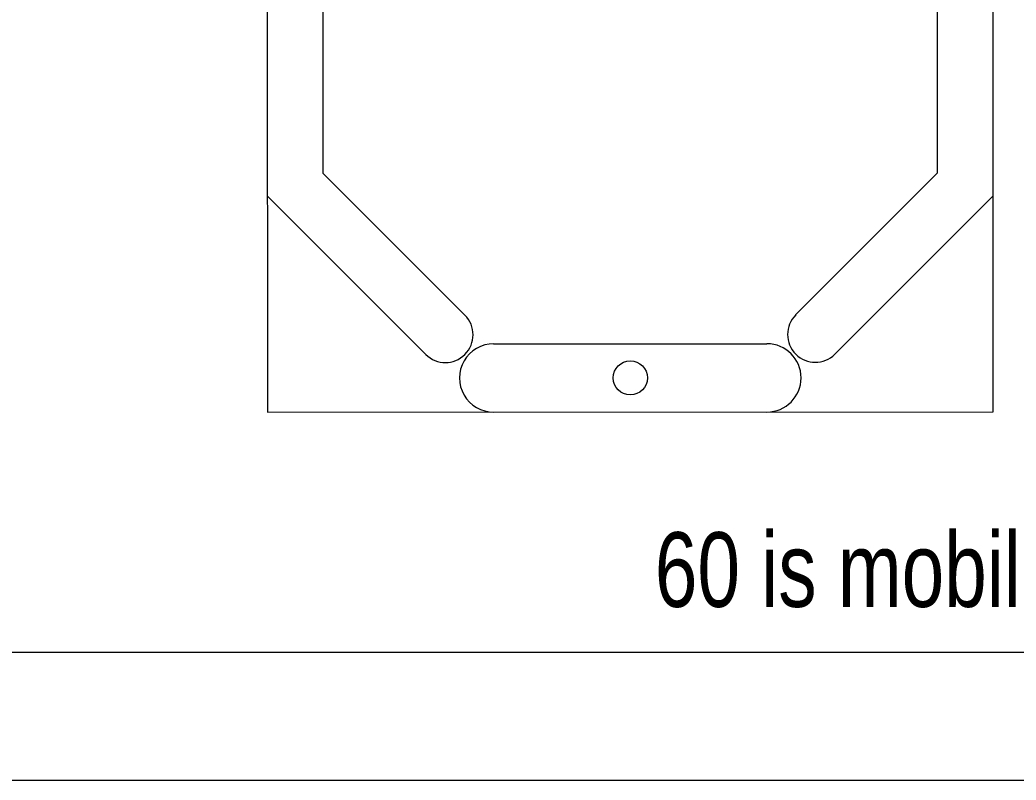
# Model space of a CAD drawing. Header units: metres. Extents: x -18745 to 220762, y -1579758 to -1356048.
# Drawn here: x 110130 to 111297, y -1460973 to -1460082 of the extents above; entities that cross this region are included whole.
import ezdxf

# ---------------------------------------------------------------- set-up
doc = ezdxf.new("R2010")
doc.units = ezdxf.units.M
doc.layers.get('0').update_dxf_attribs({"lineweight": 0})
for name, color, linetype, lineweight in [('A-100 - Copy$0$Medical Equipment and Furniture', 8, 'Continuous', 0), ('A-100 - Copy$0$Medical Equipment and Furniture1', 8, 'Continuous', 5), ('A-100 - Copy$0$Walls', 8, 'Continuous', 0)]:
    doc.layers.add(name, color=color, linetype=linetype, lineweight=lineweight)
doc.styles.add('A-100 - Copy$0$X3G_ENTITY_257CFD', font='swisscl.ttf', dxfattribs={"height": 200})

# ---------------------------------------------------------------- blocks, each defined once
blk = doc.blocks.new('*X134')
for p, q in [((5, 3), (5, 3)), ((5, 3), (5, 3)), ((5, 3), (5, 3)), ((5, 3), (5, 3)), ((5, 3), (5, 3)), ((5, 3), (5, 3)), ((5, 3), (5, 3)), ((5, 3), (5, 3)), ((5, 3), (5, 3)), ((5, 3), (5, 3)), ((5, 3), (5, 3)), ((5, 3), (5, 3)), ((5, 3), (5, 3)), ((5, 3), (5, 3)), ((5, 3), (5, 3)), ((5, 3), (5, 3)), ((5, 3), (5, 3)), ((5, 3), (5, 3)), ((5, 3), (5, 3)), ((5, 3), (5, 3)), ((5, 3), (5, 3)), ((5, 3), (5, 3)), ((5, 3), (5, 3)), ((5, 3), (5, 3)), ((5, 3), (5, 3)), ((5, 3), (5, 3)), ((5, 3), (5, 3)), ((5, 3), (5, 3)), ((5, 3), (5, 3)), ((5, 3), (5, 3)), ((5, 3), (5, 3)), ((5, 3), (5, 3)), ((5, 3), (5, 3)), ((5, 3), (5, 3)), ((5, 3), (5, 3)), ((5, 3), (5, 3)), ((5, 3), (5, 3)), ((5, 3), (5, 3)), ((5, 3), (5, 3)), ((5, 3), (5, 3)), ((5, 3), (5, 3)), ((5, 3), (5, 3)), ((5, 3), (5, 3)), ((5, 3), (5, 3)), ((5, 3), (5, 3)), ((5, 3), (5, 3)), ((5, 3), (5, 3)), ((5, 3), (5, 3)), ((5, 3), (5, 3)), ((5, 3), (5, 3)), ((5, 3), (5, 3)), ((5, 3), (5, 3)), ((5, 3), (5, 3)), ((5, 3), (5, 3)), ((5, 3), (5, 3)), ((5, 3), (5, 3)), ((5, 3), (5, 3)), ((5, 3), (5, 3)), ((5, 3), (5, 3)), ((5, 3), (5, 3)), ((5, 3), (5, 3)), ((5, 3), (5, 3)), ((5, 3), (5, 3)), ((5, 3), (5, 3)), ((5, 3), (5, 3)), ((5, 3), (5, 3)), ((6, 3), (5, 3)), ((5, 3), (5, 3)), ((6, 3), (5, 3)), ((5, 3), (5, 3)), ((6, 3), (5, 3)), ((5, 3), (5, 3)), ((6, 3), (5, 3)), ((5, 3), (5, 3)), ((5, 3), (5, 3)), ((5, 3), (5, 3)), ((5, 3), (5, 3)), ((5, 3), (5, 3)), ((5, 3), (5, 3)), ((5, 3), (5, 3)), ((5, 3), (5, 3)), ((5, 3), (5, 3)), ((5, 3), (5, 3)), ((5, 3), (5, 3)), ((5, 3), (5, 3)), ((5, 3), (5, 3)), ((5, 3), (5, 3)), ((5, 3), (5, 3)), ((5, 3), (5, 3)), ((5, 3), (5, 3)), ((5, 3), (5, 3)), ((5, 3), (5, 3)), ((5, 3), (5, 3)), ((5, 3), (5, 3)), ((5, 3), (5, 3)), ((5, 3), (5, 3)), ((6, 3), (6, 3)), ((6, 3), (6, 3)), ((6, 3), (6, 3)), ((6, 3), (6, 3)), ((6, 3), (6, 3)), ((6, 3), (6, 3)), ((6, 3), (6, 3)), ((6, 3), (6, 3)), ((6, 3), (6, 3)), ((6, 3), (6, 3)), ((6, 3), (6, 3)), ((6, 3), (6, 3)), ((6, 3), (6, 3)), ((6, 3), (6, 3)), ((6, 3), (6, 3)), ((6, 3), (6, 3)), ((6, 3), (6, 3)), ((6, 3), (6, 3)), ((6, 3), (6, 3)), ((6, 3), (6, 3)), ((6, 3), (6, 3)), ((6, 3), (6, 3)), ((6, 3), (6, 3)), ((6, 3), (6, 3)), ((6, 3), (6, 3)), ((6, 3), (6, 3)), ((6, 3), (6, 3)), ((6, 3), (6, 3)), ((6, 3), (6, 3)), ((6, 3), (6, 3)), ((6, 3), (6, 3)), ((6, 3), (6, 3)), ((6, 3), (6, 3)), ((6, 3), (6, 3)), ((6, 3), (6, 3)), ((6, 3), (6, 3)), ((6, 3), (6, 3)), ((6, 3), (6, 3)), ((6, 3), (6, 3)), ((6, 3), (6, 3)), ((6, 3), (6, 3)), ((6, 3), (6, 3)), ((6, 3), (6, 3)), ((6, 3), (6, 3)), ((6, 3), (6, 3)), ((6, 3), (6, 3)), ((6, 3), (6, 3)), ((6, 3), (6, 3)), ((6, 3), (6, 3)), ((6, 3), (6, 3)), ((6, 3), (6, 3)), ((6, 3), (6, 3)), ((6, 3), (6, 3)), ((6, 3), (6, 3)), ((6, 3), (6, 3)), ((6, 3), (6, 3)), ((6, 3), (6, 3)), ((6, 3), (6, 3)), ((6, 3), (6, 3)), ((6, 3), (6, 3)), ((6, 3), (6, 3)), ((6, 3), (6, 3)), ((6, 3), (6, 3)), ((6, 3), (6, 3)), ((6, 3), (6, 3)), ((6, 3), (6, 3)), ((6, 3), (6, 3)), ((6, 3), (6, 3)), ((6, 3), (6, 3)), ((6, 3), (6, 3)), ((6, 3), (6, 3)), ((6, 3), (6, 3)), ((6, 3), (6, 3)), ((6, 3), (6, 3)), ((6, 3), (6, 3)), ((6, 3), (6, 3)), ((6, 3), (6, 3)), ((6, 3), (6, 3)), ((6, 3), (6, 3)), ((6, 3), (6, 3)), ((6, 3), (6, 3)), ((6, 3), (6, 3)), ((6, 3), (6, 3)), ((6, 3), (6, 3)), ((6, 3), (6, 3)), ((6, 3), (6, 3)), ((6, 3), (6, 3)), ((6, 3), (6, 3)), ((6, 3), (6, 3)), ((6, 3), (6, 3)), ((6, 3), (6, 3)), ((6, 3), (6, 3)), ((6, 3), (6, 3)), ((6, 3), (6, 3)), ((6, 3), (6, 3)), ((6, 3), (6, 3)), ((6, 3), (6, 3)), ((6, 3), (6, 3)), ((6, 3), (6, 3)), ((6, 3), (6, 3)), ((6, 3), (6, 3)), ((6, 3), (6, 3)), ((6, 3), (6, 3)), ((6, 3), (6, 3)), ((6, 3), (6, 3)), ((6, 3), (6, 3)), ((6, 3), (6, 3)), ((6, 3), (6, 3)), ((6, 3), (6, 3)), ((6, 3), (6, 3)), ((6, 3), (6, 3)), ((6, 3), (6, 3)), ((6, 3), (6, 3)), ((6, 3), (6, 3)), ((6, 3), (6, 3)), ((6, 3), (6, 3)), ((6, 3), (6, 3)), ((6, 3), (6, 3)), ((6, 3), (6, 3)), ((6, 3), (6, 3)), ((6, 3), (6, 3)), ((6, 3), (6, 3)), ((6, 3), (6, 3)), ((6, 3), (6, 3)), ((6, 3), (6, 3)), ((6, 3), (6, 3)), ((6, 3), (6, 3)), ((6, 3), (6, 3)), ((6, 3), (6, 3)), ((6, 3), (6, 3)), ((6, 3), (6, 3)), ((6, 3), (6, 3)), ((6, 3), (6, 3)), ((6, 3), (6, 3)), ((6, 3), (6, 3)), ((6, 3), (6, 3)), ((6, 3), (6, 3)), ((6, 3), (6, 3)), ((6, 3), (6, 3)), ((6, 3), (6, 3)), ((6, 3), (6, 3)), ((6, 3), (6, 3)), ((6, 3), (6, 3)), ((6, 3), (6, 3)), ((6, 3), (6, 3)), ((6, 3), (6, 3)), ((6, 3), (6, 3)), ((6, 3), (6, 3)), ((6, 3), (6, 3)), ((6, 3), (6, 3)), ((6, 3), (6, 3)), ((6, 3), (6, 3)), ((6, 3), (6, 3)), ((6, 3), (6, 3)), ((6, 3), (6, 3)), ((6, 3), (6, 3)), ((6, 3), (6, 3)), ((6, 3), (6, 3)), ((6, 3), (6, 3)), ((6, 3), (6, 3)), ((6, 3), (6, 3)), ((6, 3), (6, 3)), ((6, 3), (6, 3)), ((6, 3), (6, 3)), ((6, 3), (6, 3)), ((6, 3), (6, 3)), ((6, 3), (6, 3)), ((6, 3), (6, 3)), ((6, 3), (6, 3)), ((6, 3), (6, 3)), ((6, 3), (6, 3)), ((6, 3), (6, 3)), ((6, 3), (6, 3)), ((6, 3), (6, 3)), ((6, 3), (6, 3)), ((6, 3), (6, 3)), ((6, 3), (6, 3)), ((6, 3), (6, 3)), ((6, 3), (6, 3)), ((6, 3), (6, 3)), ((6, 3), (6, 3)), ((6, 3), (6, 3)), ((6, 3), (6, 3)), ((6, 3), (6, 3)), ((6, 3), (6, 3)), ((6, 3), (6, 3)), ((6, 3), (6, 3)), ((6, 3), (6, 3)), ((6, 3), (6, 3)), ((6, 3), (6, 3)), ((6, 3), (6, 3)), ((6, 3), (6, 3)), ((6, 3), (6, 3)), ((6, 3), (6, 3)), ((6, 3), (6, 3)), ((6, 3), (6, 3)), ((6, 3), (6, 3)), ((6, 3), (6, 3)), ((6, 3), (6, 3)), ((6, 3), (6, 3)), ((6, 3), (6, 3)), ((6, 3), (6, 3)), ((6, 3), (6, 3)), ((6, 3), (6, 3)), ((6, 3), (5, 3)), ((6, 3), (5, 3)), ((6, 3), (5, 3)), ((6, 3), (5, 3)), ((6, 3), (5, 3)), ((6, 3), (6, 3)), ((6, 3), (6, 3)), ((6, 3), (6, 3)), ((6, 3), (6, 3)), ((6, 3), (6, 3)), ((6, 3), (6, 3)), ((6, 3), (6, 3)), ((6, 3), (6, 3)), ((6, 3), (6, 3)), ((6, 3), (6, 3)), ((6, 3), (6, 3)), ((6, 3), (6, 3)), ((6, 3), (6, 3)), ((6, 3), (6, 3)), ((6, 3), (6, 3)), ((6, 3), (6, 3)), ((6, 3), (6, 3)), ((6, 3), (6, 3)), ((6, 3), (6, 3)), ((6, 3), (6, 3)), ((6, 3), (6, 3)), ((6, 3), (6, 3)), ((6, 3), (6, 3)), ((6, 3), (6, 3)), ((6, 3), (6, 3)), ((6, 3), (6, 3)), ((6, 3), (6, 3)), ((6, 3), (6, 3)), ((6, 3), (6, 3)), ((6, 3), (6, 3)), ((6, 3), (6, 3)), ((6, 3), (6, 3)), ((6, 3), (6, 3)), ((6, 3), (6, 3)), ((6, 3), (6, 3)), ((6, 3), (6, 3)), ((6, 3), (6, 3)), ((6, 3), (6, 3)), ((6, 3), (6, 3)), ((6, 3), (6, 3)), ((6, 3), (6, 3)), ((6, 3), (6, 3)), ((6, 3), (6, 3)), ((6, 3), (6, 3)), ((6, 3), (6, 3)), ((6, 3), (6, 3)), ((6, 3), (6, 3)), ((6, 3), (6, 3)), ((6, 3), (6, 3)), ((6, 3), (6, 3)), ((6, 3), (6, 3)), ((6, 3), (6, 3)), ((6, 3), (6, 3)), ((6, 3), (6, 3)), ((6, 3), (6, 3)), ((6, 3), (6, 3)), ((6, 3), (6, 3)), ((6, 3), (6, 3)), ((6, 3), (6, 3)), ((6, 3), (6, 3)), ((6, 3), (6, 3)), ((6, 3), (6, 3)), ((6, 3), (6, 3)), ((6, 3), (6, 3)), ((6, 3), (6, 3)), ((6, 3), (6, 3)), ((6, 3), (6, 3)), ((6, 3), (6, 3)), ((6, 3), (6, 3)), ((6, 3), (6, 3)), ((6, 3), (6, 3)), ((6, 3), (6, 3)), ((6, 3), (6, 3)), ((6, 3), (6, 3)), ((6, 3), (6, 3)), ((6, 3), (6, 3)), ((6, 3), (6, 3)), ((6, 3), (6, 3)), ((6, 3), (6, 3)), ((6, 3), (6, 3)), ((6, 3), (6, 3)), ((6, 3), (6, 3)), ((6, 3), (6, 3)), ((6, 3), (6, 3)), ((6, 3), (6, 3)), ((6, 3), (6, 3)), ((6, 3), (6, 3)), ((6, 3), (6, 3)), ((6, 3), (6, 3)), ((6, 3), (6, 3)), ((6, 3), (6, 3)), ((6, 3), (6, 3)), ((6, 3), (6, 3)), ((6, 3), (6, 3)), ((6, 3), (6, 3)), ((6, 3), (6, 3)), ((6, 3), (6, 3)), ((6, 3), (6, 3)), ((6, 3), (6, 3)), ((6, 3), (6, 3)), ((6, 3), (6, 3)), ((6, 3), (6, 3)), ((6, 3), (6, 3)), ((6, 3), (6, 3)), ((6, 3), (6, 3)), ((6, 3), (6, 3)), ((6, 3), (6, 3)), ((6, 3), (6, 3)), ((6, 3), (6, 3)), ((6, 3), (6, 3)), ((6, 3), (6, 3)), ((6, 3), (6, 3)), ((6, 3), (6, 3)), ((6, 3), (6, 3)), ((6, 3), (6, 3)), ((6, 3), (6, 3)), ((6, 3), (6, 3)), ((6, 3), (6, 3)), ((6, 3), (6, 3)), ((6, 3), (6, 3)), ((6, 3), (6, 3)), ((6, 3), (6, 3)), ((6, 3), (6, 3)), ((6, 3), (6, 3)), ((6, 3), (6, 3)), ((6, 3), (6, 3)), ((6, 3), (6, 3)), ((6, 3), (6, 3)), ((6, 3), (6, 3)), ((6, 3), (6, 3)), ((6, 3), (6, 3)), ((6, 3), (6, 3)), ((6, 3), (6, 3)), ((6, 3), (6, 3)), ((6, 3), (6, 3)), ((6, 3), (6, 3)), ((6, 3), (6, 3)), ((6, 3), (6, 3)), ((6, 3), (6, 3)), ((6, 3), (6, 3)), ((6, 3), (6, 3)), ((6, 3), (6, 3)), ((6, 3), (6, 3)), ((6, 3), (6, 3)), ((6, 3), (6, 3)), ((6, 3), (6, 3)), ((6, 3), (6, 3)), ((6, 3), (6, 3)), ((6, 3), (6, 3)), ((6, 3), (6, 3)), ((6, 3), (6, 3)), ((6, 3), (6, 3)), ((6, 3), (6, 3)), ((6, 3), (6, 3)), ((6, 3), (6, 3)), ((6, 3), (6, 3)), ((6, 3), (6, 3)), ((6, 3), (6, 3)), ((6, 3), (6, 3)), ((6, 3), (6, 3)), ((6, 3), (6, 3)), ((6, 3), (6, 3)), ((6, 3), (6, 3)), ((6, 3), (6, 3)), ((6, 3), (6, 3)), ((6, 3), (6, 3)), ((6, 3), (6, 3)), ((6, 3), (6, 3)), ((6, 3), (6, 3)), ((6, 3), (6, 3)), ((6, 3), (6, 3)), ((6, 3), (6, 3)), ((6, 3), (6, 3)), ((6, 3), (6, 3)), ((6, 3), (6, 3)), ((6, 3), (6, 3)), ((6, 3), (6, 3)), ((6, 3), (6, 3)), ((6, 3), (6, 3)), ((6, 3), (6, 3)), ((6, 3), (6, 3)), ((6, 3), (6, 3)), ((6, 3), (6, 3)), ((6, 3), (6, 3)), ((6, 3), (6, 3)), ((6, 3), (6, 3)), ((6, 3), (6, 3)), ((6, 3), (6, 3)), ((6, 3), (6, 3)), ((6, 3), (6, 3)), ((6, 3), (6, 3)), ((6, 3), (6, 3)), ((6, 3), (6, 3)), ((6, 3), (6, 3)), ((6, 3), (6, 3)), ((6, 3), (6, 3)), ((6, 3), (6, 3)), ((6, 3), (6, 3)), ((6, 3), (6, 3)), ((6, 3), (6, 3)), ((6, 3), (6, 3)), ((6, 3), (6, 3)), ((6, 3), (6, 3)), ((6, 3), (6, 3)), ((6, 3), (6, 3)), ((6, 3), (6, 3)), ((6, 3), (6, 3)), ((6, 3), (6, 3)), ((6, 3), (6, 3)), ((6, 3), (6, 3)), ((6, 3), (6, 3)), ((6, 3), (6, 3)), ((6, 3), (6, 3)), ((6, 3), (6, 3)), ((6, 3), (6, 3)), ((6, 3), (6, 3)), ((6, 3), (6, 3)), ((6, 3), (6, 3)), ((6, 3), (6, 3)), ((6, 3), (6, 3)), ((6, 3), (6, 3)), ((6, 3), (6, 3)), ((6, 3), (6, 3)), ((6, 3), (6, 3)), ((6, 3), (6, 3)), ((6, 3), (6, 3)), ((6, 3), (6, 3)), ((6, 3), (6, 3)), ((6, 3), (6, 3)), ((6, 3), (6, 3)), ((6, 3), (6, 3)), ((6, 3), (6, 3)), ((6, 3), (6, 3)), ((6, 3), (6, 3)), ((6, 3), (6, 3)), ((6, 3), (6, 3)), ((6, 3), (6, 3)), ((6, 3), (6, 3)), ((6, 3), (6, 3)), ((6, 3), (6, 3)), ((6, 3), (6, 3)), ((6, 3), (6, 3)), ((6, 3), (6, 3)), ((6, 3), (6, 3)), ((6, 3), (6, 3)), ((6, 3), (6, 3)), ((6, 3), (6, 3)), ((6, 3), (6, 3)), ((6, 3), (6, 3)), ((6, 3), (6, 3)), ((6, 3), (6, 3)), ((6, 3), (6, 3)), ((6, 3), (6, 3)), ((6, 3), (6, 3)), ((6, 3), (6, 3)), ((6, 3), (6, 3)), ((6, 3), (6, 3)), ((6, 3), (6, 3)), ((6, 3), (6, 3)), ((6, 3), (6, 3)), ((6, 3), (6, 3)), ((6, 3), (6, 3)), ((6, 3), (6, 3)), ((6, 3), (6, 3)), ((6, 3), (6, 3)), ((6, 3), (6, 3)), ((6, 3), (6, 3)), ((6, 3), (6, 3)), ((6, 3), (6, 3)), ((6, 3), (6, 3)), ((6, 3), (6, 3)), ((6, 3), (6, 3)), ((6, 3), (6, 3)), ((6, 3), (6, 3)), ((6, 3), (6, 3)), ((6, 3), (6, 3)), ((6, 3), (6, 3)), ((6, 3), (6, 3)), ((6, 3), (6, 3)), ((6, 3), (6, 3)), ((6, 3), (6, 3)), ((6, 3), (6, 3)), ((6, 3), (6, 3)), ((6, 3), (6, 3)), ((6, 3), (6, 3)), ((6, 3), (6, 3)), ((6, 3), (6, 3)), ((6, 3), (6, 3)), ((6, 3), (6, 3)), ((6, 3), (6, 3)), ((6, 3), (6, 3)), ((6, 3), (6, 3)), ((6, 3), (6, 3)), ((6, 3), (6, 3)), ((6, 3), (6, 3)), ((6, 3), (6, 3)), ((6, 3), (6, 3)), ((6, 3), (6, 3)), ((6, 3), (6, 3)), ((6, 3), (6, 3)), ((6, 3), (6, 3)), ((6, 3), (6, 3)), ((6, 3), (6, 3)), ((6, 3), (6, 3)), ((6, 3), (6, 3)), ((6, 3), (6, 3)), ((6, 3), (6, 3)), ((6, 3), (6, 3)), ((6, 3), (6, 3)), ((6, 3), (6, 3)), ((6, 3), (6, 3)), ((6, 3), (6, 3)), ((6, 3), (6, 3)), ((6, 3), (6, 3)), ((6, 3), (6, 3)), ((6, 3), (6, 3)), ((6, 3), (6, 3))]:
    blk.add_line(p, q)
blk = doc.blocks.new('*X135')
for p, q in [((13, 1), (13, 1)), ((13, 1), (13, 1)), ((13, 1), (13, 1)), ((13, 1), (13, 1)), ((13, 1), (13, 1)), ((13, 1), (13, 1)), ((13, 1), (13, 1)), ((13, 1), (13, 1)), ((13, 1), (13, 1)), ((13, 1), (13, 1)), ((13, 1), (13, 1)), ((13, 1), (13, 1)), ((13, 1), (13, 1)), ((13, 1), (13, 1)), ((13, 1), (13, 1)), ((13, 1), (14, 1)), ((13, 1), (14, 1)), ((13, 1), (14, 1)), ((13, 1), (13, 1)), ((13, 1), (13, 1)), ((13, 1), (13, 1)), ((13, 1), (13, 1)), ((13, 1), (13, 1)), ((13, 1), (13, 1)), ((13, 1), (13, 1)), ((13, 1), (13, 1)), ((13, 1), (13, 1)), ((13, 1), (13, 1)), ((13, 1), (13, 1)), ((13, 1), (13, 1)), ((13, 1), (13, 1)), ((13, 1), (13, 1)), ((13, 1), (13, 1)), ((13, 1), (13, 1)), ((13, 1), (13, 1)), ((13, 1), (13, 1)), ((13, 1), (13, 1)), ((13, 1), (13, 1)), ((13, 1), (13, 1)), ((13, 1), (13, 1)), ((13, 1), (13, 1)), ((13, 1), (13, 1)), ((13, 1), (13, 1)), ((13, 1), (13, 1)), ((13, 1), (13, 1)), ((13, 1), (13, 1)), ((13, 1), (13, 1)), ((13, 1), (13, 1)), ((13, 1), (13, 1)), ((13, 1), (13, 1)), ((13, 1), (13, 1)), ((13, 1), (13, 1)), ((13, 1), (13, 1)), ((13, 1), (13, 1)), ((13, 1), (13, 1)), ((13, 1), (13, 1)), ((13, 1), (13, 1)), ((13, 1), (13, 1)), ((13, 1), (13, 1)), ((13, 1), (13, 1)), ((13, 1), (13, 1)), ((13, 1), (13, 1)), ((13, 1), (13, 1)), ((13, 1), (13, 1)), ((13, 1), (13, 1)), ((13, 1), (13, 1)), ((13, 1), (13, 1)), ((13, 1), (13, 1)), ((13, 1), (13, 1)), ((13, 1), (13, 1)), ((13, 1), (13, 1)), ((13, 1), (13, 1)), ((13, 1), (13, 1)), ((13, 1), (13, 1)), ((13, 1), (13, 1)), ((13, 1), (13, 1)), ((13, 1), (13, 1)), ((13, 1), (13, 1)), ((13, 1), (13, 1)), ((13, 1), (13, 1)), ((13, 1), (13, 1)), ((13, 1), (13, 1)), ((13, 1), (13, 1)), ((13, 1), (13, 1)), ((13, 1), (13, 1)), ((13, 1), (13, 1)), ((13, 1), (13, 1)), ((13, 1), (13, 1)), ((13, 1), (13, 1)), ((13, 1), (13, 1)), ((13, 1), (13, 1)), ((13, 1), (13, 1)), ((13, 1), (13, 1)), ((13, 1), (13, 1)), ((13, 1), (13, 1)), ((13, 1), (13, 1)), ((13, 1), (13, 1)), ((13, 1), (13, 1)), ((13, 1), (13, 1)), ((13, 1), (13, 1)), ((13, 1), (13, 1)), ((13, 1), (13, 1)), ((13, 1), (13, 1)), ((13, 1), (13, 1)), ((13, 1), (13, 1)), ((13, 1), (13, 1)), ((13, 1), (13, 1)), ((13, 1), (13, 1)), ((13, 1), (13, 1)), ((13, 1), (13, 1)), ((13, 1), (13, 1)), ((13, 1), (13, 1)), ((13, 1), (13, 1)), ((13, 1), (13, 1)), ((13, 1), (13, 1)), ((13, 1), (13, 1)), ((13, 1), (13, 1)), ((13, 1), (13, 1)), ((13, 1), (13, 1)), ((13, 1), (13, 1)), ((13, 1), (13, 1)), ((13, 1), (13, 1)), ((13, 1), (13, 1)), ((13, 1), (14, 1)), ((13, 0), (13, 0)), ((13, 0), (13, 0)), ((13, 0), (13, 0)), ((13, 0), (13, 0)), ((13, 0), (13, 0)), ((13, 0), (13, 0)), ((13, 0), (13, 0)), ((13, 0), (13, 0)), ((13, 0), (13, 0)), ((13, 0), (13, 0)), ((13, 0), (13, 0)), ((13, 0), (13, 0)), ((13, 0), (13, 0)), ((13, 0), (13, 0)), ((13, 0), (13, 0)), ((13, 0), (13, 0)), ((13, 0), (13, 0)), ((13, 0), (13, 0)), ((13, 0), (13, 0)), ((13, 0), (13, 0)), ((13, 0), (13, 0)), ((13, 0), (13, 0)), ((13, 0), (13, 0)), ((13, 0), (13, 0)), ((13, 0), (13, 0)), ((13, 0), (13, 0)), ((13, 0), (13, 0)), ((13, 0), (13, 0)), ((13, 0), (13, 0)), ((13, 0), (13, 0)), ((13, 0), (13, 0)), ((13, 0), (13, 0)), ((13, 0), (13, 0)), ((13, 0), (13, 0)), ((13, 0), (13, 0)), ((13, 0), (13, 0)), ((13, 0), (13, 0)), ((13, 0), (13, 0)), ((13, 0), (13, 0)), ((13, 0), (13, 0)), ((13, 0), (13, 0)), ((13, 0), (13, 0)), ((13, 0), (13, 0)), ((13, 0), (13, 0)), ((13, 0), (13, 0)), ((13, 0), (13, 0)), ((13, 0), (13, 0)), ((13, 0), (13, 0)), ((13, 0), (14, 0)), ((13, 0), (14, 0)), ((13, 0), (13, 0)), ((13, 0), (14, 0)), ((14, 1), (14, 1)), ((14, 1), (14, 1)), ((14, 1), (14, 1)), ((14, 1), (14, 1)), ((14, 1), (14, 1)), ((14, 1), (14, 1)), ((14, 1), (14, 1)), ((14, 1), (14, 1)), ((14, 1), (14, 1)), ((14, 1), (14, 1)), ((14, 1), (14, 1)), ((14, 1), (14, 1)), ((14, 1), (14, 1)), ((14, 1), (14, 1)), ((14, 1), (14, 1)), ((14, 1), (14, 1)), ((14, 1), (14, 1)), ((14, 1), (14, 1)), ((14, 1), (14, 1)), ((14, 1), (14, 1)), ((14, 1), (14, 1)), ((14, 1), (14, 1)), ((14, 1), (14, 1)), ((14, 1), (14, 1)), ((14, 1), (14, 1)), ((14, 1), (14, 1)), ((14, 1), (14, 1)), ((14, 1), (14, 1)), ((14, 1), (14, 1)), ((14, 1), (14, 1)), ((14, 1), (14, 1)), ((14, 1), (14, 1)), ((14, 1), (14, 1)), ((14, 1), (14, 1)), ((14, 1), (14, 1)), ((14, 1), (14, 1)), ((14, 1), (14, 1)), ((14, 1), (14, 1)), ((14, 1), (14, 1)), ((14, 1), (14, 1)), ((14, 1), (14, 1)), ((14, 1), (14, 1)), ((14, 1), (14, 1)), ((14, 1), (14, 1)), ((14, 1), (14, 1)), ((14, 1), (14, 1)), ((14, 1), (14, 1)), ((14, 1), (14, 1)), ((14, 1), (14, 1)), ((14, 1), (14, 1)), ((14, 1), (14, 1)), ((14, 1), (14, 1)), ((14, 1), (14, 1)), ((14, 1), (14, 1)), ((14, 1), (14, 1)), ((14, 1), (14, 1)), ((14, 1), (14, 1)), ((14, 1), (14, 1)), ((14, 1), (14, 1)), ((14, 1), (14, 1)), ((14, 1), (14, 1)), ((14, 1), (14, 1)), ((14, 1), (14, 1)), ((14, 1), (14, 1)), ((14, 1), (14, 1)), ((14, 1), (14, 1)), ((14, 1), (14, 1)), ((14, 1), (14, 1)), ((14, 1), (14, 1)), ((14, 1), (14, 1)), ((14, 1), (14, 1)), ((14, 1), (14, 1)), ((14, 1), (14, 1)), ((14, 1), (14, 1)), ((14, 1), (14, 1)), ((14, 1), (14, 1)), ((14, 1), (14, 1)), ((14, 1), (14, 1)), ((14, 1), (14, 1)), ((14, 1), (14, 1)), ((14, 1), (14, 1)), ((14, 1), (14, 1)), ((14, 1), (14, 1)), ((14, 1), (14, 1)), ((14, 1), (14, 1)), ((14, 1), (14, 1)), ((14, 1), (14, 1)), ((14, 1), (14, 1)), ((14, 1), (14, 1)), ((14, 1), (14, 1)), ((14, 1), (14, 1)), ((14, 1), (14, 1)), ((14, 1), (14, 1)), ((14, 1), (14, 1)), ((14, 0), (14, 0)), ((14, 0), (14, 0)), ((14, 0), (14, 0)), ((14, 0), (14, 0)), ((14, 0), (14, 0)), ((14, 0), (14, 0)), ((14, 0), (14, 0)), ((14, 0), (14, 0)), ((14, 0), (14, 0)), ((14, 0), (14, 0)), ((14, 0), (14, 0)), ((14, 0), (14, 0)), ((14, 0), (14, 0)), ((14, 0), (14, 0)), ((14, 0), (14, 0)), ((14, 0), (14, 0)), ((14, 0), (14, 0)), ((14, 0), (14, 0)), ((14, 0), (14, 0)), ((14, 0), (14, 0)), ((14, 0), (14, 0)), ((14, 0), (14, 0)), ((14, 0), (14, 0)), ((14, 0), (14, 0)), ((14, 0), (14, 0)), ((14, 0), (14, 0)), ((14, 0), (14, 0)), ((14, 0), (14, 0)), ((14, 0), (14, 0)), ((14, 0), (14, 0)), ((14, 0), (14, 0)), ((14, 0), (14, 0)), ((14, 0), (14, 0)), ((14, 0), (14, 0)), ((14, 0), (14, 0)), ((14, 0), (14, 0)), ((14, 0), (14, 0)), ((14, 0), (14, 0)), ((14, 0), (14, 0)), ((14, 0), (14, 0)), ((14, 0), (14, 0)), ((14, 0), (14, 0)), ((14, 0), (14, 0)), ((14, 0), (14, 0)), ((14, 0), (14, 0)), ((14, 0), (14, 0)), ((14, 0), (14, 0)), ((14, 0), (14, 0)), ((13, 0), (13, 0)), ((13, 0), (14, 0)), ((13, 0), (13, 0)), ((13, 0), (14, 0)), ((13, 0), (13, 0)), ((13, 0), (14, 0)), ((13, 0), (13, 0)), ((13, 0), (13, 0)), ((13, 0), (13, 0)), ((13, 0), (13, 0)), ((13, 0), (14, 0)), ((13, 0), (13, 0)), ((13, 0), (14, 0)), ((13, 0), (13, 0)), ((13, 0), (14, 0)), ((13, 0), (13, 0)), ((13, 0), (14, 0)), ((13, 0), (13, 0)), ((13, 0), (14, 0)), ((13, 0), (13, 0)), ((13, 0), (14, 0)), ((13, 0), (13, 0)), ((13, 0), (14, 0)), ((13, 0), (13, 0)), ((13, 0), (13, 0)), ((13, 0), (13, 0)), ((13, 0), (14, 0)), ((13, 0), (13, 0)), ((13, 0), (14, 0)), ((13, 0), (13, 0)), ((13, 0), (14, 0)), ((13, 0), (13, 0)), ((13, 0), (14, 0)), ((13, 0), (13, 0)), ((13, 0), (13, 0)), ((13, 0), (13, 0)), ((13, 0), (13, 0)), ((13, 0), (13, 0)), ((13, 0), (13, 0)), ((13, 0), (13, 0)), ((13, 0), (13, 0)), ((13, 0), (13, 0)), ((13, 0), (13, 0)), ((13, 0), (13, 0)), ((13, 0), (13, 0)), ((13, 0), (13, 0)), ((13, 0), (13, 0)), ((13, 0), (13, 0)), ((13, 0), (13, 0)), ((13, 0), (13, 0)), ((13, 0), (13, 0)), ((13, 0), (13, 0)), ((13, 0), (13, 0)), ((13, 0), (13, 0)), ((13, 0), (13, 0)), ((13, 0), (13, 0)), ((13, 0), (13, 0)), ((13, 0), (13, 0)), ((13, 0), (13, 0)), ((13, 0), (13, 0)), ((13, 0), (13, 0)), ((13, 0), (13, 0)), ((13, 0), (13, 0)), ((13, 0), (13, 0)), ((13, -1), (13, -1)), ((13, -1), (13, -1)), ((13, -1), (13, -1)), ((13, -1), (13, -1)), ((13, -1), (13, -1)), ((13, -1), (14, -1)), ((13, -1), (13, -1)), ((14, 0), (14, 0)), ((14, 0), (14, 0)), ((14, 0), (14, 0)), ((14, 0), (14, 0)), ((14, 0), (14, 0)), ((14, 0), (14, 0)), ((14, 0), (14, 0)), ((14, 0), (14, 0)), ((14, 0), (14, 0)), ((14, 0), (14, 0)), ((14, 0), (14, 0)), ((14, 0), (14, 0)), ((14, 0), (14, 0)), ((14, 0), (14, 0)), ((14, 0), (14, 0)), ((13, 0), (14, 0)), ((14, 0), (14, 0)), ((14, 0), (14, 0)), ((14, 0), (14, 0)), ((14, 0), (14, 0)), ((14, 0), (14, 0)), ((14, 0), (14, 0)), ((14, 0), (14, 0)), ((14, 0), (14, 0)), ((14, 0), (14, 0)), ((14, 0), (14, 0)), ((14, 0), (14, 0)), ((14, 0), (14, 0)), ((14, 0), (14, 0)), ((14, 0), (14, 0)), ((14, 0), (14, 0)), ((14, 0), (14, 0)), ((14, 0), (14, 0)), ((14, 0), (14, 0)), ((14, 0), (14, 0)), ((14, 0), (14, 0)), ((14, 0), (14, 0)), ((14, 0), (14, 0)), ((14, 0), (14, 0)), ((14, 0), (14, 0)), ((14, 0), (14, 0)), ((14, 0), (14, 0)), ((14, 0), (14, 0)), ((14, 0), (14, 0)), ((14, 0), (14, 0)), ((14, 0), (14, 0)), ((14, 0), (14, 0)), ((14, 0), (14, 0)), ((14, 0), (14, 0)), ((14, 0), (14, 0)), ((14, -1), (14, -1)), ((14, -1), (14, -1)), ((14, -1), (14, -1)), ((14, -1), (14, -1)), ((14, -1), (14, -1))]:
    blk.add_line(p, q)
blk = doc.blocks.new('A-100 - Copy$0$HF16786E-P')
at = {"layer": 'A-100 - Copy$0$Medical Equipment and Furniture1'}
for p, q in [((0, 0.425), (-2.14, 0.425)), ((-0.2531, 0.425), (-0.0678, 0.2397)), ((0, -0.425), (0, 0.425)), ((-0.28, 0.36), (-1.86, 0.36)), ((-0.28, 0.36), (-0.1137, 0.1937)), ((-0.08, -0.16), (-0.08, 0.16)), ((-0.1136, -0.1936), (-0.28, -0.36)), ((-0.0676, -0.2396), (-0.2531, -0.425)), ((-1.86, -0.36), (-0.28, -0.36)), ((-2.14, -0.425), (0, -0.425))]:
    blk.add_line(p, q, dxfattribs=at)
for points in [[(0, 0.425), (0, 0.425), (0, 0.425), (0, 0.425), (0, 0.425), (0, 0.425), (0, 0.425), (0, 0.425), (0, 0.425), (0, 0.425), (0, 0.425), (0, 0.425), (0, 0.425), (0, 0.425), (0, 0.425), (0, 0.425), (0, 0.425), (0, 0.425), (0, 0.425), (0, 0.425), (0, 0.425), (0, 0.425), (0, 0.425), (0, 0.425), (0, 0.425), (0, 0.425), (0, 0.425), (0, 0.425), (0, 0.425), (0, 0.425), (0, 0.425), (0, 0.425), (0, 0.425), (0, 0.425), (0, 0.425), (0, 0.425), (0, 0.425), (0, 0.425), (0, 0.425), (0, 0.425), (0, 0.425), (0, 0.425), (0, 0.425), (0, 0.425), (0, 0.425), (0, 0.425), (0, 0.425), (0, 0.425), (0, 0.425), (0, 0.425), (0, 0.425), (0, 0.425), (0, 0.425), (0, 0.425), (0, 0.425), (0, 0.425), (0, 0.425), (0, 0.425), (0, 0.425), (0, 0.425), (0, 0.425), (0, 0.425), (0, 0.425), (0, 0.425), (0, 0.425), (0, 0.425), (0, 0.425), (0, 0.425), (0, 0.425), (0, 0.425), (0, 0.425), (0, 0.425), (0, 0.425), (0, 0.425), (0, 0.425), (0, 0.425), (0, 0.425), (0, 0.425), (0, 0.425), (0, 0.425), (0, 0.425), (0, 0.425), (0, 0.425), (0, 0.425), (0, 0.425), (0, 0.425), (0, 0.425), (0, 0.425), (0, 0.425), (0, 0.425), (0, 0.425), (0, 0.425), (0, 0.425), (0, 0.425), (0, 0.425), (0, 0.425), (0, 0.425), (0, 0.425), (0, 0.425), (0, 0.425), (0, 0.425), (0, 0.425), (0, 0.425), (0, 0.425), (0, 0.425), (0, 0.425), (0, 0.425), (0, 0.425), (0, 0.425), (0, 0.425), (0, 0.425), (0, 0.425), (0, 0.425), (0, 0.425), (0, 0.425), (0, 0.425), (0, 0.425), (0, 0.425), (0, 0.425), (0, 0.425), (0, 0.425), (0, 0.425), (0, 0.425), (0, 0.425), (0, 0.425), (0, 0.425), (0, 0.425), (0, 0.425), (0, 0.425), (0, 0.425), (0, 0.425), (0, 0.425), (0, 0.425), (0, 0.425), (0, 0.425), (0, 0.425), (0, 0.425), (0, 0.425), (0, 0.425), (0, 0.425), (0, 0.425), (0, 0.425), (0, 0.425), (0, 0.425), (0, 0.425), (0, 0.425), (0, 0.425), (0, 0.425), (0, 0.425), (0, 0.425), (0, 0.425), (0, 0.425), (0, 0.425), (0, 0.425), (0, 0.425), (0, 0.425), (0, 0.425), (0, 0.425), (0, 0.425), (0, 0.425), (0, 0.425), (0, 0.425), (0, 0.425), (0, 0.425), (0, 0.425), (0, 0.425), (0, 0.425), (0, 0.425), (0, 0.425), (0, 0.425), (0, 0.425), (0, 0.425), (0, 0.425), (0, 0.425), (0, 0.425), (0, 0.425), (0, 0.425), (0, 0.425), (0, 0.425), (0, 0.425), (0, 0.425), (0, 0.425), (0, 0.425), (0, 0.425), (0, 0.425), (0, 0.425), (0, 0.425), (0, 0.425), (0, 0.425), (0, 0.425), (0, 0.425), (0, 0.425), (0, 0.425), (0, 0.425), (0, 0.425), (0, 0.425), (0, 0.425), (0, 0.425), (0, 0.425), (0, 0.425), (0, 0.425), (0, 0.425), (0, 0.425), (0, 0.425), (0, 0.425), (0, 0.425), (0, 0.425), (0, 0.425), (0, 0.425), (0, 0.425), (0, 0.425), (0, 0.425), (0, 0.425), (0, 0.425), (0, 0.425), (0, 0.425), (0, 0.425), (0, 0.425), (0, 0.425)], [(0, 0.425), (0, 0.425), (0, 0.425), (0, 0.425), (0, 0.425), (0, 0.425), (0, 0.425), (0, 0.425), (0, 0.425), (0, 0.425), (0, 0.425), (0, 0.425), (0, 0.425), (0, 0.425), (0, 0.425), (0, 0.425), (0, 0.425), (0, 0.425), (0, 0.425), (0, 0.425), (0, 0.425), (0, 0.425), (0, 0.425), (0, 0.425), (0, 0.425), (0, 0.425), (0, 0.425), (0, 0.425), (0, 0.425), (0, 0.425), (0, 0.425), (0, 0.425), (0, 0.425), (0, 0.425), (0, 0.425), (0, 0.425), (0, 0.425), (0, 0.425), (0, 0.425), (0, 0.425), (0, 0.425), (0, 0.425), (0, 0.425), (0, 0.425), (0, 0.425), (0, 0.425), (0, 0.425), (0, 0.425), (0, 0.425), (0, 0.425), (0, 0.425), (0, 0.425), (0, 0.425), (0, 0.425), (0, 0.425), (0, 0.425), (0, 0.425), (0, 0.425), (0, 0.425), (0, 0.425), (0, 0.425), (0, 0.425), (0, 0.425), (0, 0.425), (0, 0.425), (0, 0.425), (0, 0.425), (0, 0.425), (0, 0.425), (0, 0.425), (0, 0.425), (0, 0.425), (0, 0.425), (0, 0.425), (0, 0.425), (0, 0.425), (0, 0.425), (0, 0.425), (0, 0.425), (0, 0.425), (0, 0.425), (0, 0.425), (0, 0.425), (0, 0.425), (0, 0.425), (0, 0.425), (0, 0.425), (0, 0.425), (0, 0.425), (0, 0.425), (0, 0.425), (0, 0.425), (0, 0.425), (0, 0.425), (0, 0.425), (0, 0.425), (0, 0.425), (0, 0.425), (0, 0.425), (0, 0.425), (0, 0.425), (0, 0.425), (0, 0.425), (0, 0.425), (0, 0.425), (0, 0.425), (0, 0.425), (0, 0.425), (0, 0.425), (0, 0.425), (0, 0.425), (0, 0.425), (0, 0.425), (0, 0.425), (0, 0.425), (0, 0.425), (0, 0.425), (0, 0.425), (0, 0.425), (0, 0.425), (0, 0.425), (0, 0.425), (0, 0.425), (0, 0.425), (0, 0.425), (0, 0.425), (0, 0.425), (0, 0.425), (0, 0.425), (0, 0.425), (0, 0.425), (0, 0.425), (0, 0.425), (0, 0.425), (0, 0.425), (0, 0.425), (0, 0.425), (0, 0.425), (0, 0.425), (0, 0.425), (0, 0.425), (0, 0.425), (0, 0.425), (0, 0.425), (0, 0.425), (0, 0.425), (0, 0.425), (0, 0.425), (0, 0.425), (0, 0.425), (0, 0.425), (0, 0.425), (0, 0.425), (0, 0.425), (0, 0.425), (0, 0.425), (0, 0.425), (0, 0.425), (0, 0.425), (0, 0.425), (0, 0.425), (0, 0.425), (0, 0.425), (0, 0.425), (0, 0.425), (0, 0.425), (0, 0.425), (0, 0.425), (0, 0.425), (0, 0.425), (0, 0.425), (0, 0.425), (0, 0.425), (0, 0.425), (0, 0.425), (0, 0.425), (0, 0.425), (0, 0.425), (0, 0.425), (0, 0.425), (0, 0.425), (0, 0.425), (0, 0.425), (0, 0.425), (0, 0.425), (0, 0.425), (0, 0.425), (0, 0.425), (0, 0.425), (0, 0.425), (0, 0.425), (0, 0.425), (0, 0.425), (0, 0.425), (0, 0.425), (0, 0.425), (0, 0.425), (0, 0.425), (0, 0.425), (0, 0.425), (0, 0.425), (0, 0.425), (0, 0.425), (0, 0.425), (0, 0.425), (0, 0.425), (0, 0.425), (0, 0.425), (0, 0.425), (0, 0.425), (0, 0.425), (0, 0.425), (0, 0.425), (0, 0.425)], [(0, 0.425), (0, 0.425), (0, 0.425), (0, 0.425), (0, 0.425), (0, 0.425), (0, 0.425), (0, 0.425), (0, 0.425), (0, 0.425), (0, 0.425), (0, 0.425), (0, 0.425), (0, 0.425), (0, 0.425), (0, 0.425), (0, 0.425), (0, 0.425), (0, 0.425), (0, 0.425), (0, 0.425), (0, 0.425), (0, 0.425), (0, 0.425), (0, 0.425), (0, 0.425), (0, 0.425), (0, 0.425), (0, 0.425), (0, 0.425), (0, 0.425), (0, 0.425), (0, 0.425), (0, 0.425), (0, 0.425), (0, 0.425), (0, 0.425), (0, 0.425), (0, 0.425), (0, 0.425), (0, 0.425), (0, 0.425), (0, 0.425), (0, 0.425), (0, 0.425), (0, 0.425), (0, 0.425), (0, 0.425), (0, 0.425), (0, 0.425), (0, 0.425), (0, 0.425), (0, 0.425), (0, 0.425), (0, 0.425), (0, 0.425), (0, 0.425), (0, 0.425), (0, 0.425), (0, 0.425), (0, 0.425), (0, 0.425), (0, 0.425), (0, 0.425), (0, 0.425), (0, 0.425), (0, 0.425), (0, 0.425), (0, 0.425), (0, 0.425), (0, 0.425), (0, 0.425), (0, 0.425), (0, 0.425), (0, 0.425), (0, 0.425), (0, 0.425), (0, 0.425), (0, 0.425), (0, 0.425), (0, 0.425), (0, 0.425), (0, 0.425), (0, 0.425), (0, 0.425), (0, 0.425), (0, 0.425), (0, 0.425), (0, 0.425), (0, 0.425), (0, 0.425), (0, 0.425), (0, 0.425), (0, 0.425), (0, 0.425), (0, 0.425), (0, 0.425), (0, 0.425), (0, 0.425), (0, 0.425), (0, 0.425), (0, 0.425), (0, 0.425), (0, 0.425), (0, 0.425), (0, 0.425), (0, 0.425), (0, 0.425), (0, 0.425), (0, 0.425), (0, 0.425), (0, 0.425), (0, 0.425), (0, 0.425), (0, 0.425), (0, 0.425), (0, 0.425), (0, 0.425), (0, 0.425), (0, 0.425), (0, 0.425), (0, 0.425), (0, 0.425), (0, 0.425), (0, 0.425), (0, 0.425), (0, 0.425), (0, 0.425), (0, 0.425), (0, 0.425), (0, 0.425), (0, 0.425), (0, 0.425), (0, 0.425), (0, 0.425), (0, 0.425), (0, 0.425), (0, 0.425), (0, 0.425), (0, 0.425), (0, 0.425), (0, 0.425), (0, 0.425), (0, 0.425), (0, 0.425), (0, 0.425), (0, 0.425), (0, 0.425), (0, 0.425), (0, 0.425), (0, 0.425), (0, 0.425), (0, 0.425), (0, 0.425), (0, 0.425), (0, 0.425), (0, 0.425), (0, 0.425), (0, 0.425), (0, 0.425), (0, 0.425), (0, 0.425), (0, 0.425), (0, 0.425), (0, 0.425), (0, 0.425), (0, 0.425), (0, 0.425), (0, 0.425), (0, 0.425), (0, 0.425), (0, 0.425), (0, 0.425), (0, 0.425), (0, 0.425), (0, 0.425), (0, 0.425), (0, 0.425), (0, 0.425), (0, 0.425), (0, 0.425), (0, 0.425), (0, 0.425), (0, 0.425), (0, 0.425), (0, 0.425), (0, 0.425), (0, 0.425), (0, 0.425), (0, 0.425), (0, 0.425), (0, 0.425), (0, 0.425), (0, 0.425), (0, 0.425), (0, 0.425), (0, 0.425), (0, 0.425), (0, 0.425), (0, 0.425), (0, 0.425), (0, 0.425), (0, 0.425), (0, 0.425), (0, 0.425), (0, 0.425), (0, 0.425), (0, 0.425), (0, 0.425), (0, 0.425), (0, 0.425), (0, 0.425), (0, 0.425), (0, 0.425), (0, 0.425), (0, 0.425), (0, 0.425), (0, 0.425), (0, 0.425), (0, 0.425), (0, 0.425), (0, 0.425), (0, 0.425), (0, 0.425), (0, 0.425), (0, 0.425), (0, 0.425), (0, 0.425), (0, 0.425), (0, 0.425), (0, 0.425), (0, 0.425), (0, 0.425), (0, 0.425), (0, 0.425), (0, 0.425), (0, 0.425), (0, 0.425), (0, 0.425), (0, 0.425), (0, 0.425), (0, 0.425), (0, 0.425), (0, 0.425), (0, 0.425), (0, 0.425), (0, 0.425), (0, 0.425), (0, 0.425), (0, 0.425), (0, 0.425), (0, 0.425), (0, 0.425), (0, 0.425), (0, 0.425), (0, 0.425), (0, 0.425), (0, 0.425), (0, 0.425), (0, 0.425), (0, 0.425), (0, 0.425), (0, 0.425), (0, 0.425), (0, 0.425), (0, 0.425), (0, 0.425), (0, 0.425), (0, 0.425), (0, 0.425), (0, 0.425), (0, 0.425), (0, 0.425), (0, 0.425), (0, 0.425), (0, 0.425), (0, 0.425)]]:
    blk.add_lwpolyline(points, close=True, dxfattribs=at)
for points in [[(0, 0.425), (0, 0.425), (0, 0.425), (0, 0.425), (0, 0.425), (0, 0.425), (0, 0.425), (0, 0.425), (0, 0.425), (0, 0.425), (0, 0.425), (0, 0.425), (0, 0.425), (0, 0.425), (0, 0.425)], [(0, 0.425), (0, 0.425), (0, 0.425), (0, 0.425), (0, 0.425), (0, 0.425), (0, 0.425), (0, 0.425), (0, 0.425), (0, 0.425), (0, 0.425), (0, 0.425), (0, 0.425), (0, 0.425), (0, 0.425), (0, 0.425), (0, 0.425), (0, 0.425), (0, 0.425), (0, 0.425), (0, 0.425), (0, 0.425), (0, 0.425), (0, 0.425), (0, 0.425), (0, 0.425), (0, 0.425), (0, 0.425), (0, 0.425), (0, 0.425), (0, 0.425), (0, 0.425), (0, 0.425), (0, 0.425), (0, 0.425), (0, 0.425), (0, 0.425), (0, 0.425), (0, 0.425), (0, 0.425), (0, 0.425), (0, 0.425), (0, 0.425), (0, 0.425), (0, 0.425), (0, 0.425), (0, 0.425), (0, 0.425), (0, 0.425), (0, 0.425), (0, 0.425), (0, 0.425), (0, 0.425), (0, 0.425), (0, 0.425), (0, 0.425), (0, 0.425), (0, 0.425), (0, 0.425), (0, 0.425), (0, 0.425), (0, 0.425), (0, 0.425), (0, 0.425), (0, 0.425), (0, 0.425), (0, 0.425), (0, 0.425), (0, 0.425), (0, 0.425), (0, 0.425), (0, 0.425), (0, 0.425), (0, 0.425), (0, 0.425), (0, 0.425), (0, 0.425), (0, 0.425), (0, 0.425), (0, 0.425), (0, 0.425), (0, 0.425), (0, 0.425), (0, 0.425), (0, 0.425), (0, 0.425), (0, 0.425), (0, 0.425), (0, 0.425)], [(0, 0.425), (0, 0.425), (0, 0.425), (0, 0.425), (0, 0.425), (0, 0.425), (0, 0.425), (0, 0.425), (0, 0.425), (0, 0.425), (0, 0.425), (0, 0.425), (0, 0.425), (0, 0.425), (0, 0.425), (0, 0.425), (0, 0.425), (0, 0.425), (0, 0.425), (0, 0.425), (0, 0.425), (0, 0.425), (0, 0.425), (0, 0.425), (0, 0.425), (0, 0.425), (0, 0.425), (0, 0.425), (0, 0.425), (0, 0.425), (0, 0.425), (0, 0.425), (0, 0.425), (0, 0.425), (0, 0.425), (0, 0.425), (0, 0.425), (0, 0.425), (0, 0.425), (0, 0.425), (0, 0.425), (0, 0.425), (0, 0.425), (0, 0.425), (0, 0.425), (0, 0.425), (0, 0.425), (0, 0.425), (0, 0.425), (0, 0.425), (0, 0.425), (0, 0.425), (0, 0.425), (0, 0.425), (0, 0.425), (0, 0.425), (0, 0.425), (0, 0.425), (0, 0.425), (0, 0.425), (0, 0.425), (0, 0.425), (0, 0.425), (0, 0.425), (0, 0.425), (0, 0.425), (0, 0.425), (0, 0.425), (0, 0.425), (0, 0.425), (0, 0.425), (0, 0.425), (0, 0.425), (0, 0.425), (0, 0.425), (0, 0.425), (0, 0.425), (0, 0.425), (0, 0.425), (0, 0.425), (0, 0.425), (0, 0.425), (0, 0.425), (0, 0.425), (0, 0.425), (0, 0.425), (0, 0.425), (0, 0.425), (0, 0.425), (0, 0.425), (0, 0.425), (0, 0.425), (0, 0.425), (0, 0.425), (0, 0.425), (0, 0.425), (0, 0.425), (0, 0.425), (0, 0.425), (0, 0.425), (0, 0.425), (0, 0.425), (0, 0.425), (0, 0.425), (0, 0.425), (0, 0.425), (0, 0.425), (0, 0.425), (0, 0.425), (0, 0.425), (0, 0.425)], [(0, 0.425), (0, 0.425), (0, 0.425), (0, 0.425), (0, 0.425), (0, 0.425), (0, 0.425), (0, 0.425), (0, 0.425), (0, 0.425), (0, 0.425), (0, 0.425), (0, 0.425), (0, 0.425), (0, 0.425), (0, 0.425), (0, 0.425), (0, 0.425), (0, 0.425), (0, 0.425), (0, 0.425), (0, 0.425), (0, 0.425), (0, 0.425), (0, 0.425), (0, 0.425), (0, 0.425), (0, 0.425), (0, 0.425), (0, 0.425), (0, 0.425), (0, 0.425), (0, 0.425), (0, 0.425), (0, 0.425), (0, 0.425), (0, 0.425), (0, 0.425), (0, 0.425), (0, 0.425), (0, 0.425), (0, 0.425), (0, 0.425), (0, 0.425), (0, 0.425), (0, 0.425), (0, 0.425), (0, 0.425), (0, 0.425), (0, 0.425), (0, 0.425), (0, 0.425), (0, 0.425), (0, 0.425)], [(0, 0.425), (0, 0.425), (0, 0.425), (0, 0.425), (0, 0.425), (0, 0.425), (0, 0.425), (0, 0.425), (0, 0.425), (0, 0.425), (0, 0.425), (0, 0.425), (0, 0.425), (0, 0.425), (0, 0.425), (0, 0.425), (0, 0.425)], [(0, 0.425), (0, 0.425), (0, 0.425), (0, 0.425), (0, 0.425), (0, 0.425), (0, 0.425), (0, 0.425), (0, 0.425), (0, 0.425)], [(0, 0.425), (0, 0.425), (0, 0.425), (0, 0.425), (0, 0.425), (0, 0.425), (0, 0.425), (0, 0.425), (0, 0.425), (0, 0.425)], [(0, 0.425), (0, 0.425), (0, 0.425), (0, 0.425), (0, 0.425), (0, 0.425), (0, 0.425)], [(0, 0.425), (0, 0.425), (0, 0.425), (0, 0.425), (0, 0.425), (0, 0.425), (0, 0.425), (0, 0.425), (0, 0.425), (0, 0.425), (0, 0.425), (0, 0.425)], [(0, 0.425), (0, 0.425), (0, 0.425), (0, 0.425), (0, 0.425), (0, 0.425), (0, 0.425)], [(0, 0.425), (0, 0.425), (0, 0.425), (0, 0.425), (0, 0.425), (0, 0.425), (0, 0.425), (0, 0.425), (0, 0.425), (0, 0.425)], [(0, 0.425), (0, 0.425), (0, 0.425), (0, 0.425), (0, 0.425), (0, 0.425), (0, 0.425), (0, 0.425)], [(0, 0.425), (0, 0.425), (0, 0.425), (0, 0.425), (0, 0.425), (0, 0.425), (0, 0.425), (0, 0.425), (0, 0.425), (0, 0.425), (0, 0.425), (0, 0.425), (0, 0.425), (0, 0.425), (0, 0.425), (0, 0.425), (0, 0.425), (0, 0.425)], [(0, 0.425), (0, 0.425), (0, 0.425), (0, 0.425), (0, 0.425), (0, 0.425), (0, 0.425), (0, 0.425), (0, 0.425), (0, 0.425)], [(0, 0.425), (0, 0.425), (0, 0.425), (0, 0.425), (0, 0.425), (0, 0.425), (0, 0.425), (0, 0.425), (0, 0.425)]]:
    blk.add_lwpolyline(points, dxfattribs=at)
blk.add_circle((-0.04, 0), 0.02, dxfattribs=at)
for centre, radius, start, end in [((-0.0908, 0.2167), 0.0325, 225, 45), ((-0.04, 0.16), 0.04, 0, 180), ((-0.04, -0.16), 0.04, 180, 0), ((-0.0906, -0.2166), 0.0325, 315, 135)]:
    blk.add_arc(centre, radius, start, end, dxfattribs=at)
for name, xscale, yscale, zscale in [('*X134', 8.593299999999998e-11, 8.593299999999998e-11, 8.593299999999998e-11), ('*X135', 5.4996e-11, 5.4996e-11, 5.4996e-11)]:
    blk.add_blockref(name, (0, 0.425), dxfattribs=dict(at, xscale=xscale, yscale=yscale, zscale=zscale))
blk = doc.blocks.new('A-100 - Copy')
at = {"layer": 'A-100 - Copy$0$Walls', "elevation": 2.4}
for points in [[(109430.3, -1455197.7), (109430.3, -1460822.7), (117962.1, -1460822.7)], [(109280.3, -1458424.4), (109280.3, -1460972.7), (117972.1, -1460972.7)]]:
    blk.add_lwpolyline(points, dxfattribs=at)
at = {"layer": 'A-100 - Copy$0$Medical Equipment and Furniture', "xscale": 1000, "yscale": 1000, "zscale": 1000, "rotation": 270.0149936594165}
blk.add_blockref('A-100 - Copy$0$HF16786E-P', (110845.3, -1460541.5, 2.4), dxfattribs=at)
at = {"layer": 'A-100 - Copy$0$Medical Equipment and Furniture', "insert": (111671.7, -1460682.3, 2.4), "char_height": 87.473, "width": 3260.537, "attachment_point": 2, "style": 'A-100 - Copy$0$X3G_ENTITY_257CFD'}
blk.add_mtext('60 is mobile, can be used on all patients', dxfattribs=at)

msp = doc.modelspace()

# ---------------------------------------------------------------- block references
msp.add_blockref('A-100 - Copy', (0, 0))

doc.saveas('drawing.dxf')
